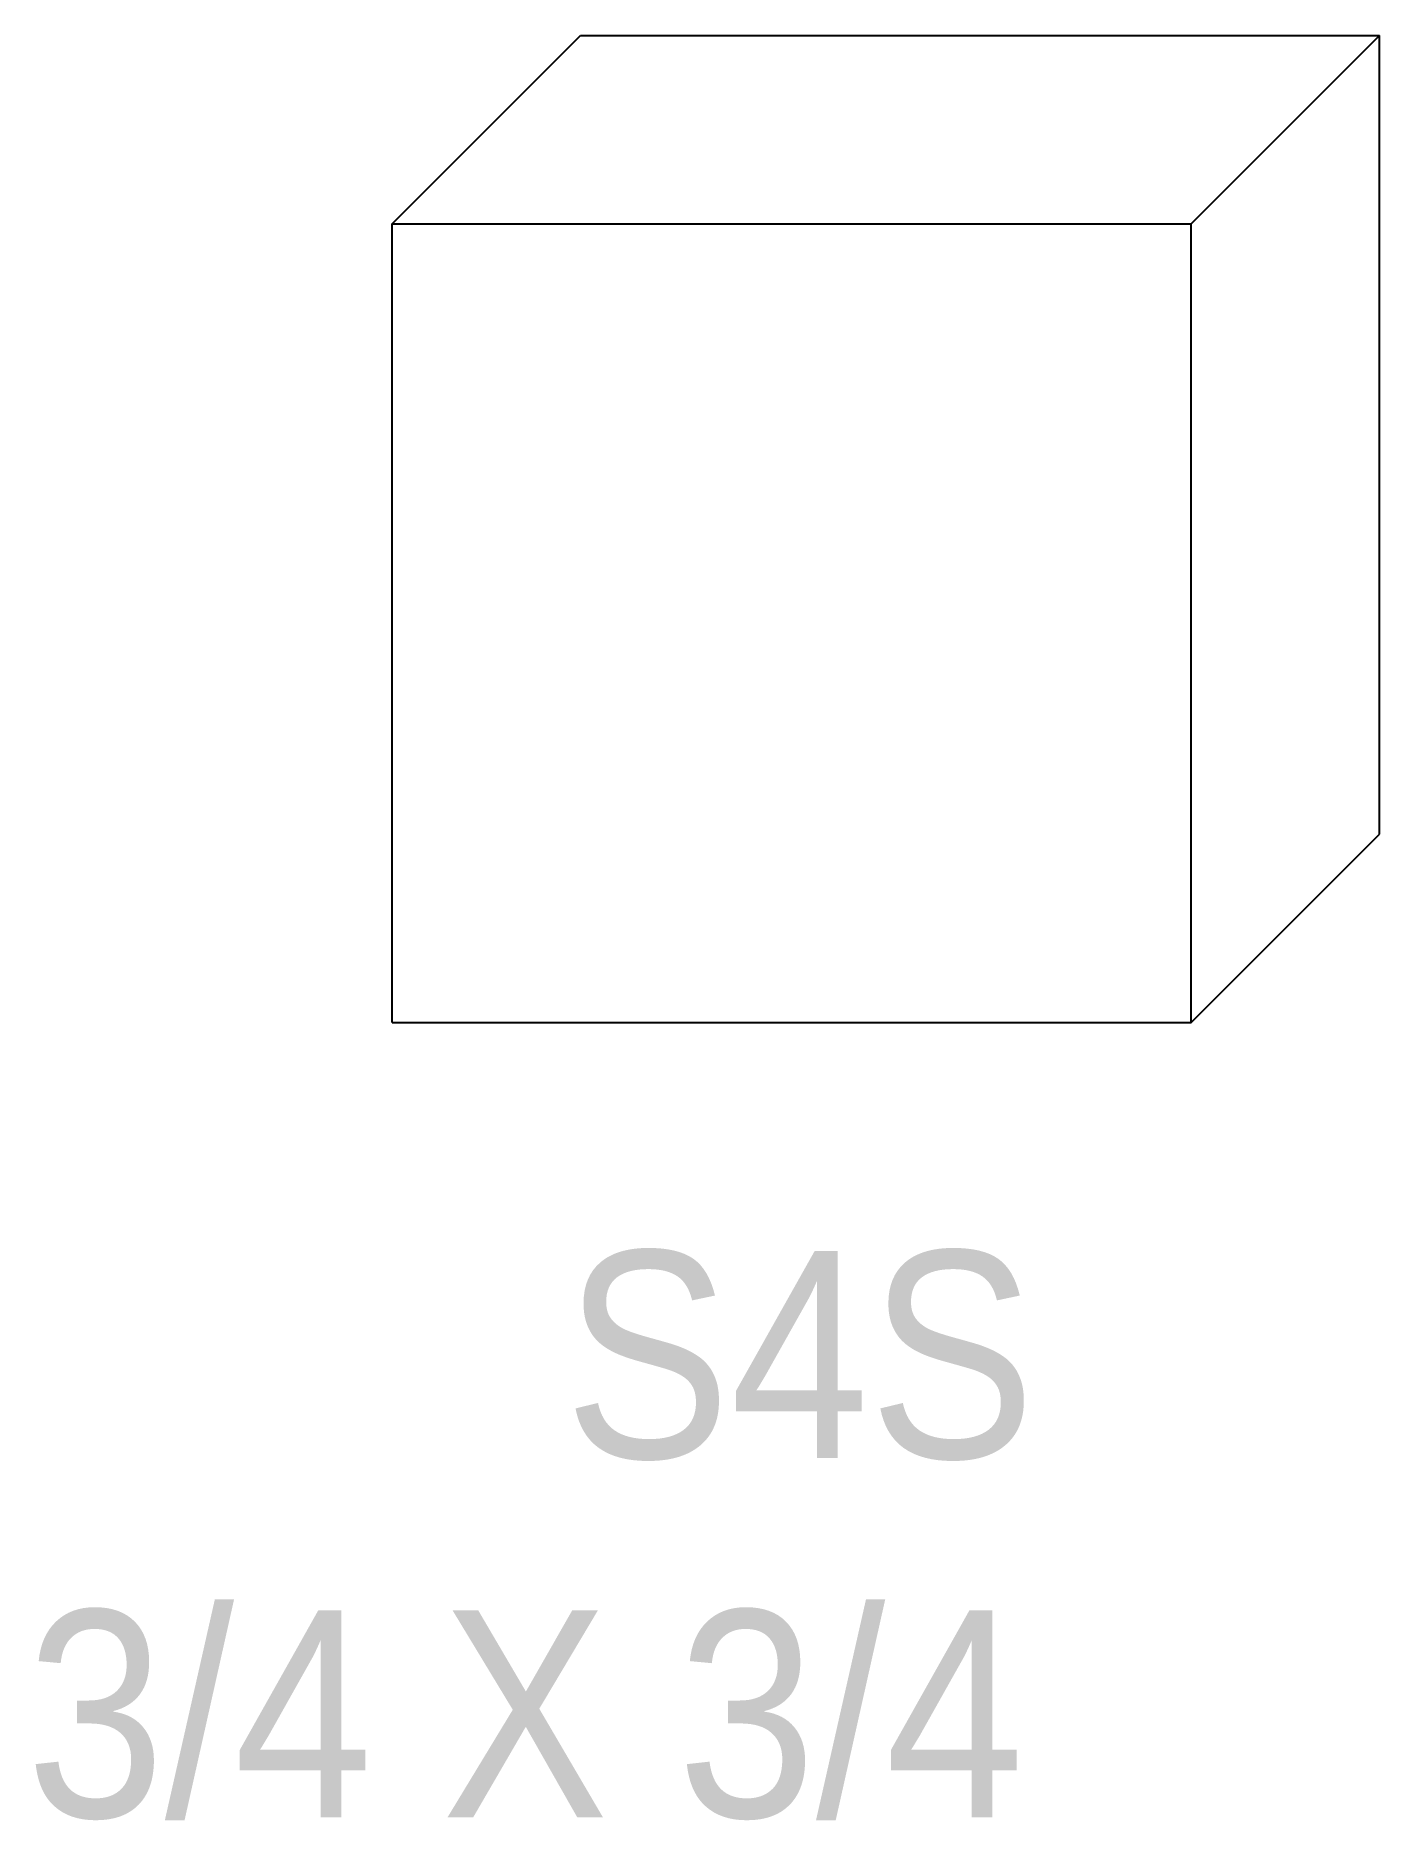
# Model space of a CAD drawing. Extents: x 99.3 to 100.56, y 152.18 to 153.85.
import ezdxf

# ---------------------------------------------------------------- set-up
doc = ezdxf.new("R2010")
doc.units = 0
doc.header["$LTSCALE"] = 5
doc.layers.add('PROFILE', color=7, linetype='CONTINUOUS')
doc.styles.add('TXT', font='TXT', dxfattribs={"height": 3.5})

msp = doc.modelspace()

# ---------------------------------------------------------------- linework, layer by layer
at = {"layer": 'PROFILE', "color": 1, "linetype": 'CONTINUOUS'}
for p, q in [((99.6345, 153.6782), (99.8113, 153.855)), ((99.8113, 153.855), (100.5611, 153.855)), ((100.3843, 153.6782), (100.5611, 153.855)), ((100.5611, 153.1052), (100.5611, 153.855)), ((99.6345, 152.9284), (99.6345, 153.6782)), ((99.6345, 153.6782), (100.3843, 153.6782)), ((100.3843, 152.9284), (100.3843, 153.6782)), ((100.3843, 152.9284), (100.5611, 153.1052)), ((99.6345, 152.9284), (100.3843, 152.9284))]:
    msp.add_line(p, q, dxfattribs=at)

# ---------------------------------------------------------------- texts
at = {"layer": 'PROFILE', "color": 1, "linetype": 'CONTINUOUS', "style": 'TXT', "width": 0.9}
for s, p in [('S4S', (99.7959, 152.5195)), ('3/4 X 3/4', (99.2909, 152.1822))]:
    msp.add_text(s, height=0.19439, dxfattribs=at).set_placement(p)

doc.saveas('drawing.dxf')
